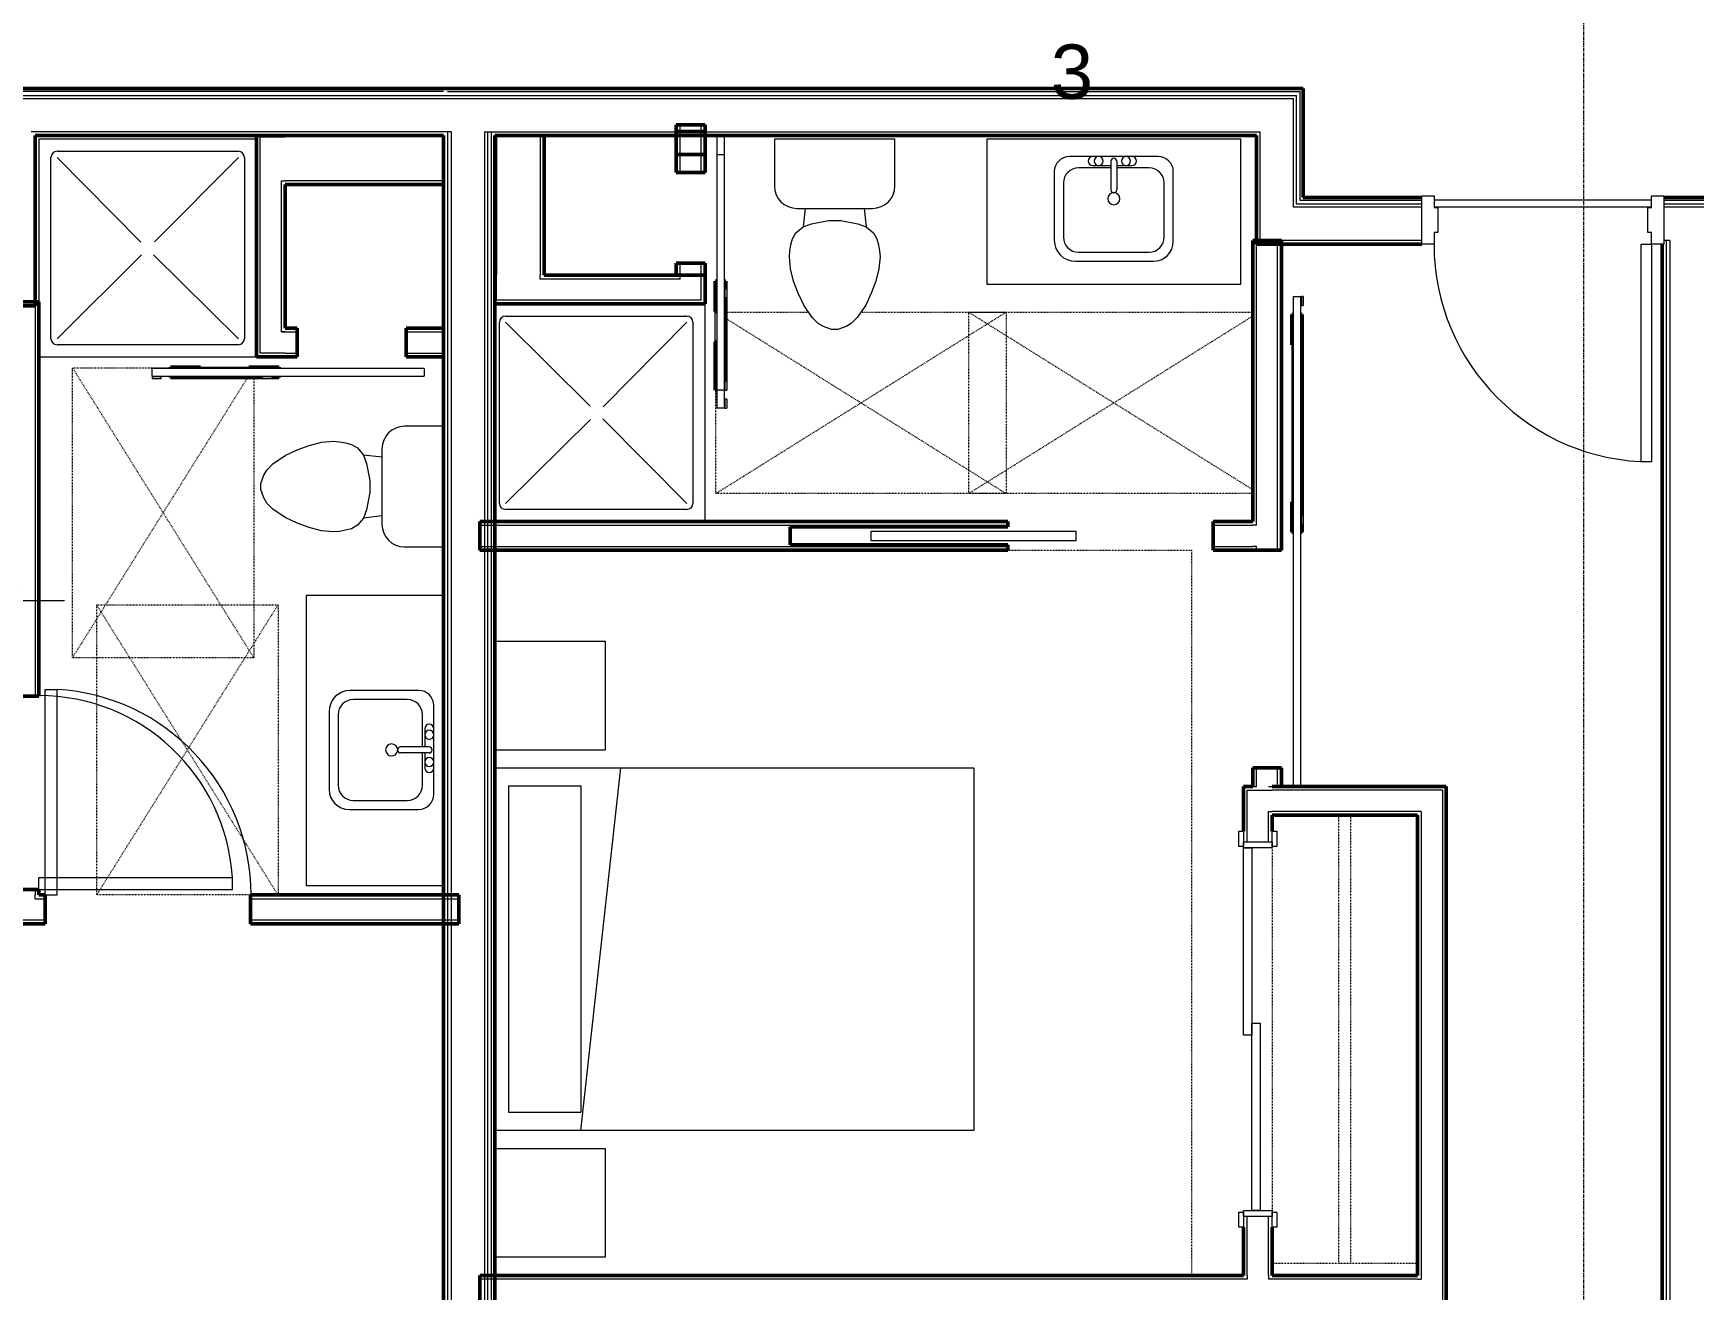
# Model space of a CAD drawing. Header units: inches. Extents: x -4217 to -1814, y 9706 to 12425.
# Drawn here: x -3410.9 to -3136.2, y 10182.4 to 10390.3 of the extents above; entities that cross this region are included whole.
import ezdxf

# ---------------------------------------------------------------- set-up
doc = ezdxf.new("R2010")
doc.units = ezdxf.units.IN
doc.header["$MEASUREMENT"] = 0
doc.linetypes.add('Dash', pattern=[0.25, 0.125, -0.125])
doc.linetypes.add('Grid Line 1_2_', pattern=[0.875, 0.5, -0.125, 0.125, -0.125])
for name, color, linetype, lineweight in [('A-ANNO-DIMS', 211, 'Continuous', 9), ('A-ANNO-DIMS-96', 211, 'Continuous', 9), ('A-DOOR-1', 250, 'Continuous', 9), ('A-DOOR-2', 90, 'Continuous', 20), ('A-DOOR-4', 50, 'Continuous', 13), ('A-DOOR-5', 10, 'Continuous', 50), ('A-DOOR-6', 31, 'Continuous', 20), ('A-DOOR-7', 31, 'Continuous', 9), ('A-DOOR-FRAM', 31, 'Continuous', 20), ('A-DOOR-FRAM-1', 90, 'Continuous', 20), ('A-FLOR-1', 50, 'Continuous', 13), ('A-GENM-HDLN-1', 250, 'Dash', 9), ('A-WALL', 113, 'Continuous', 13), ('A-WALL-3', 10, 'Continuous', 50), ('A-WALL-4', 50, 'Continuous', 13), ('G-ANNO-SYMB-2', 111, 'Continuous', 9), ('I-FURN-1', 250, 'Continuous', 9), ('I-FURN-HDLN-1', 250, 'Dash', 9), ('I-WALL-3', 2, 'Continuous', 50), ('P-SANR-FIXT-2', 250, 'Continuous', 9), ('Q-CASE-3', 250, 'Continuous', 9), ('Q-CASE-HDLN-1', 250, 'Dash', 9), ('S-GRID-1', 1, 'Grid Line 1_2_', 9)]:
    doc.layers.add(name, color=color, linetype=linetype, lineweight=lineweight)
doc.styles.add('Arial_1', font='arial.ttf', dxfattribs={"height": 9})
doc.styles.add('Century Gothic', font='ufonts.com_century-gothic.ttf', dxfattribs={"height": 9})
doc.dimstyles.new('OD__1_16__Tol__', dxfattribs={"dimscale": 12, "dimtxt": 9.397514, "dimasz": 1, "dimexe": 0.75, "dimexo": 0.5, "dimgap": 0.125, "dimtad": 1, "dimdec": 4, "dimrnd": 0.0625, "dimzin": 3, "dimdsep": 46, "dimlunit": 4, "dimtxsty": 'Century Gothic', "dimblk1": 'OBLIQUE', "dimblk2": 'OBLIQUE', "dimsah": 1, "dimcen": 0.09, "dimdle": 0.75, "dimazin": 0, "dimtfac": 1, "dimtdec": 4, "dimtix": 1, "dimtmove": 0, "dimatfit": 3, "dimfxl": 1, "dimtvp": 1, "dimtfill": 1, "dimfrac": 2, "dimtolj": 1, "dimtzin": 0, "dimarcsym": 2})

# ---------------------------------------------------------------- blocks, each defined once
blk = doc.blocks.new('DIMBLOCK37-FLOOR PLAN - 3RD FLOOR')
at = {"layer": 'A-ANNO-DIMS-96'}
for p, q in [((-3414.42, 10383.29), (-3414.42, 10453.49)), ((-3483.42, 10446.97), (-3483.42, 10435.49)), ((-3483.42, 10444.49), (-3483.42, 10446.97)), ((-3483.42, 10444.49), (-3405.42, 10444.49)), ((-3414.42, 10444.49), (-3414.42, 10383.29))]:
    blk.add_line(p, q, dxfattribs=at)
at = {"layer": 'A-ANNO-DIMS-96', "lineweight": 50}
for p, q in [((-3483.42, 10444.49), (-3477.42, 10450.49)), ((-3414.42, 10444.49), (-3408.42, 10450.49)), ((-3483.42, 10444.49), (-3489.42, 10438.49)), ((-3414.42, 10444.49), (-3420.42, 10438.49))]:
    blk.add_line(p, q, dxfattribs=at)
at = {"layer": 'A-ANNO-DIMS-96', "color": 0, "char_height": 9, "attachment_point": 1, "line_spacing_factor": 0.984502, "style": 'Century Gothic', "bg_fill": 3, "box_fill_scale": 1.25, "bg_fill_color": 256, "bg_fill_true_color": 13158600, "bg_fill_transparency": 0}
for s, insert, width in [('5\' - 9"', (-3464.66, 10457.52), 37.7691), ('69.0', (-3461.16, 10439.76), 29.356)]:
    blk.add_mtext(s, dxfattribs=dict(at, insert=insert, width=width))
blk = doc.blocks.new('_Oblique')
at = {"color": 0, "linetype": 'ByBlock', "lineweight": -2}
blk.add_line((-0.5, -0.5), (0.5, 0.5), dxfattribs=at)
blk = doc.blocks.new('DIMBLOCK38-FLOOR PLAN - 3RD FLOOR')
at = {"layer": 'A-ANNO-DIMS-96'}
for p, q in [((-3440.67, 10292.32), (-3440.67, 10305.45)), ((-3414.67, 10298.93), (-3414.67, 10287.45)), ((-3414.67, 10296.45), (-3414.67, 10298.93)), ((-3449.67, 10296.45), (-3405.67, 10296.45)), ((-3440.67, 10296.45), (-3440.67, 10292.32))]:
    blk.add_line(p, q, dxfattribs=at)
at = {"layer": 'A-ANNO-DIMS-96', "lineweight": 50}
for p, q in [((-3440.67, 10296.45), (-3434.67, 10302.45)), ((-3414.67, 10296.45), (-3408.67, 10302.45)), ((-3440.67, 10296.45), (-3446.67, 10290.45)), ((-3414.67, 10296.45), (-3420.67, 10290.45))]:
    blk.add_line(p, q, dxfattribs=at)
at = {"layer": 'A-ANNO-DIMS-96', "color": 0, "char_height": 9, "attachment_point": 1, "line_spacing_factor": 0.984502, "style": 'Century Gothic', "bg_fill": 3, "box_fill_scale": 1.25, "bg_fill_color": 256, "bg_fill_true_color": 13158600, "bg_fill_transparency": 0}
for s, insert, width in [('2\' - 2"', (-3443.41, 10309.48), 37.7691), ('26.0', (-3439.91, 10291.71), 29.356)]:
    blk.add_mtext(s, dxfattribs=dict(at, insert=insert, width=width))

msp = doc.modelspace()

# ---------------------------------------------------------------- linework, layer by layer
at = {"layer": 'A-DOOR-1'}
for p, q in [((-3211.39687, 10258.27206), (-3210.64687, 10258.27206)), ((-3211.39687, 10255.77206), (-3211.39687, 10258.27206)), ((-3210.64687, 10258.27206), (-3210.64687, 10255.77206)), ((-3205.89687, 10258.27206), (-3205.14687, 10258.27206)), ((-3205.89687, 10255.77206), (-3205.89687, 10258.27206)), ((-3205.14687, 10258.27206), (-3205.14687, 10255.77206)), ((-3210.64687, 10255.77206), (-3211.39687, 10255.77206)), ((-3205.14687, 10255.77206), (-3205.89687, 10255.77206)), ((-3211.39687, 10195.27206), (-3210.64687, 10195.27206)), ((-3211.39687, 10192.77206), (-3211.39687, 10195.27206)), ((-3210.64687, 10195.27206), (-3210.64687, 10192.77206)), ((-3205.89687, 10195.27206), (-3205.14687, 10195.27206)), ((-3205.89687, 10192.77206), (-3205.89687, 10195.27206)), ((-3205.14687, 10195.27206), (-3205.14687, 10192.77206)), ((-3210.64687, 10192.77206), (-3211.39687, 10192.77206)), ((-3205.14687, 10192.77206), (-3205.89687, 10192.77206))]:
    msp.add_line(p, q, dxfattribs=at)
at = {"layer": 'A-DOOR-2'}
for p, q in [((-3272.31354, 10307.9081), (-3272.31354, 10306.4081)), ((-3238.31354, 10307.9081), (-3272.31354, 10307.9081)), ((-3238.31354, 10306.4081), (-3238.31354, 10307.9081)), ((-3272.31354, 10306.4081), (-3238.31354, 10306.4081)), ((-3210.64687, 10255.52206), (-3209.27187, 10255.52206)), ((-3210.64687, 10224.52206), (-3210.64687, 10255.52206)), ((-3209.27187, 10255.52206), (-3209.27187, 10224.52206)), ((-3409.92374, 10250.65685), (-3377.91957, 10250.65685)), ((-3409.92374, 10248.65685), (-3409.92374, 10250.65685)), ((-3377.91957, 10248.65685), (-3377.91957, 10250.65685)), ((-3409.92374, 10248.65685), (-3377.91957, 10248.65685)), ((-3408.89874, 10247.7394), (-3406.89874, 10247.7394)), ((-3209.27187, 10226.52206), (-3207.89687, 10226.52206)), ((-3209.27187, 10195.52206), (-3209.27187, 10226.52206)), ((-3207.89687, 10226.52206), (-3207.89687, 10195.52206)), ((-3209.27187, 10224.52206), (-3210.64687, 10224.52206)), ((-3207.89687, 10195.52206), (-3209.27187, 10195.52206))]:
    msp.add_line(p, q, dxfattribs=at)
at = {"layer": 'A-DOOR-4'}
for p, q in [((-3297.77581, 10373.2831), (-3297.77581, 10328.2831)), ((-3297.77581, 10373.2831), (-3297.15081, 10373.2831)), ((-3297.15081, 10373.2831), (-3296.52581, 10373.2831)), ((-3296.52581, 10328.2831), (-3296.52581, 10373.2831)), ((-3297.77581, 10370.2831), (-3297.77581, 10331.2831)), ((-3297.77581, 10370.2831), (-3297.15081, 10370.2831)), ((-3297.15081, 10370.2831), (-3296.52581, 10370.2831)), ((-3296.52581, 10331.2831), (-3296.52581, 10370.2831)), ((-3296.42433, 10348.04912), (-3296.09874, 10348.04912)), ((-3296.42433, 10348.04912), (-3296.42433, 10346.54912)), ((-3296.42433, 10348.04912), (-3296.09874, 10348.04912)), ((-3296.42433, 10348.04912), (-3296.42433, 10346.54912)), ((-3296.09874, 10346.54912), (-3296.42433, 10346.54912)), ((-3296.09874, 10346.54912), (-3296.42433, 10346.54912)), ((-3296.09874, 10348.04912), (-3296.09874, 10346.54912)), ((-3296.09874, 10348.04912), (-3296.09874, 10346.54912)), ((-3202.42581, 10346.7831), (-3202.42581, 10265.7831)), ((-3202.42581, 10346.7831), (-3201.80081, 10346.7831)), ((-3201.80081, 10346.7831), (-3201.17581, 10346.7831)), ((-3201.17581, 10265.7831), (-3201.17581, 10346.7831)), ((-3200.74874, 10346.7831), (-3201.07433, 10346.7831)), ((-3201.07433, 10346.7831), (-3201.07433, 10345.2831)), ((-3200.74874, 10346.7831), (-3200.74874, 10345.2831)), ((-3298.02581, 10339.2831), (-3298.02581, 10344.2831)), ((-3298.02581, 10339.2831), (-3298.02581, 10344.2831)), ((-3201.07433, 10345.2831), (-3200.74874, 10345.2831)), ((-3202.67581, 10338.7831), (-3202.67581, 10312.7831)), ((-3346.17374, 10334.84147), (-3391.17374, 10334.84147)), ((-3391.17374, 10334.21647), (-3391.17374, 10334.84147)), ((-3383.17374, 10335.09147), (-3375.17374, 10335.09147)), ((-3346.17374, 10334.84147), (-3346.17374, 10334.21647)), ((-3391.17374, 10333.59147), (-3391.17374, 10334.21647)), ((-3391.17374, 10333.59147), (-3346.17374, 10333.59147)), ((-3391.17374, 10333.48999), (-3391.17374, 10333.1644)), ((-3389.67374, 10333.48999), (-3391.17374, 10333.48999)), ((-3389.67374, 10333.1644), (-3391.17374, 10333.1644)), ((-3389.67374, 10333.1644), (-3389.67374, 10333.48999)), ((-3372.90771, 10333.1644), (-3372.90771, 10333.48999)), ((-3371.40771, 10333.48999), (-3372.90771, 10333.48999)), ((-3371.40771, 10333.1644), (-3372.90771, 10333.1644)), ((-3371.40771, 10333.48999), (-3371.40771, 10333.1644)), ((-3346.17374, 10334.21647), (-3346.17374, 10333.59147)), ((-3296.09874, 10332.7831), (-3296.42433, 10332.7831)), ((-3296.42433, 10332.7831), (-3296.42433, 10331.2831)), ((-3296.09874, 10332.7831), (-3296.09874, 10331.2831)), ((-3297.15081, 10331.2831), (-3297.77581, 10331.2831)), ((-3296.52581, 10331.2831), (-3297.15081, 10331.2831)), ((-3296.42433, 10331.2831), (-3296.09874, 10331.2831)), ((-3296.09874, 10329.7831), (-3296.42433, 10329.7831)), ((-3296.42433, 10329.7831), (-3296.42433, 10328.2831)), ((-3296.09874, 10329.7831), (-3296.09874, 10328.2831)), ((-3297.15081, 10328.2831), (-3297.77581, 10328.2831)), ((-3296.52581, 10328.2831), (-3297.15081, 10328.2831)), ((-3296.42433, 10328.2831), (-3296.09874, 10328.2831)), ((-3201.07433, 10310.51707), (-3200.74874, 10310.51707)), ((-3201.07433, 10310.51707), (-3201.07433, 10309.01707)), ((-3200.74874, 10310.51707), (-3200.74874, 10309.01707)), ((-3200.74874, 10309.01707), (-3201.07433, 10309.01707)), ((-3201.80081, 10265.7831), (-3202.42581, 10265.7831)), ((-3201.17581, 10265.7831), (-3201.80081, 10265.7831))]:
    msp.add_line(p, q, dxfattribs=at)
at = {"layer": 'A-DOOR-5'}
for p, q in [((-3297.77581, 10349.2831), (-3298.02581, 10349.2831)), ((-3298.02581, 10349.2831), (-3298.02581, 10344.2831)), ((-3297.77581, 10349.2831), (-3298.02581, 10349.2831)), ((-3298.02581, 10349.2831), (-3298.02581, 10344.2831)), ((-3296.27581, 10349.2831), (-3296.52581, 10349.2831)), ((-3296.27581, 10349.2831), (-3296.52581, 10349.2831)), ((-3296.27581, 10348.04912), (-3296.27581, 10349.2831)), ((-3296.27581, 10348.04912), (-3296.27581, 10349.2831)), ((-3296.27581, 10334.2831), (-3296.27581, 10346.54912)), ((-3296.27581, 10332.7831), (-3296.27581, 10346.54912)), ((-3298.02581, 10344.2831), (-3297.76871, 10344.2831)), ((-3298.02581, 10344.2831), (-3297.76871, 10344.2831)), ((-3202.67581, 10343.7831), (-3202.42502, 10343.7831)), ((-3202.67581, 10338.7831), (-3202.67581, 10343.7831)), ((-3201.17581, 10343.7831), (-3200.92581, 10343.7831)), ((-3200.92581, 10343.7831), (-3200.92581, 10310.51707)), ((-3297.77144, 10339.2831), (-3298.02581, 10339.2831)), ((-3298.02581, 10339.2831), (-3298.02581, 10334.2831)), ((-3202.42371, 10338.7831), (-3202.67581, 10338.7831)), ((-3383.17374, 10335.09147), (-3388.17374, 10335.09147)), ((-3388.17374, 10335.09147), (-3388.17374, 10334.84005)), ((-3383.17374, 10334.83768), (-3383.17374, 10335.09147)), ((-3370.17374, 10335.09147), (-3375.17374, 10335.09147)), ((-3375.17374, 10335.09147), (-3375.17374, 10334.8339)), ((-3370.17374, 10334.84147), (-3370.17374, 10335.09147)), ((-3297.77308, 10336.2831), (-3298.02581, 10336.2831)), ((-3298.02581, 10336.2831), (-3298.02581, 10331.2831)), ((-3388.17374, 10333.59147), (-3388.17374, 10333.34147)), ((-3388.17374, 10333.34147), (-3372.90771, 10333.34147)), ((-3371.40771, 10333.34147), (-3370.17374, 10333.34147)), ((-3370.17374, 10333.34147), (-3370.17374, 10333.59147)), ((-3298.02581, 10334.2831), (-3297.77417, 10334.2831)), ((-3296.52581, 10334.2831), (-3296.27581, 10334.2831)), ((-3298.02581, 10331.2831), (-3297.77581, 10331.2831)), ((-3296.52581, 10331.2831), (-3296.42433, 10331.2831)), ((-3202.67581, 10312.7831), (-3202.42581, 10312.7831)), ((-3202.67581, 10307.7831), (-3202.67581, 10312.7831)), ((-3202.42581, 10307.7831), (-3202.67581, 10307.7831)), ((-3200.92581, 10307.7831), (-3201.17581, 10307.7831)), ((-3200.92581, 10309.01707), (-3200.92581, 10307.7831))]:
    msp.add_line(p, q, dxfattribs=at)
at = {"layer": 'A-DOOR-6'}
for p, q in [((-3144.87374, 10355.4144), (-3143.12374, 10355.4144)), ((-3144.87374, 10319.4144), (-3144.87374, 10355.4144)), ((-3143.12374, 10355.4144), (-3143.12374, 10319.4144)), ((-3143.12374, 10319.4144), (-3144.87374, 10319.4144))]:
    msp.add_line(p, q, dxfattribs=at)
at = {"layer": 'A-DOOR-7'}
msp.add_arc((-3143.12374, 10355.4144), 36, 180, 270, dxfattribs=at)
at = {"layer": 'A-DOOR-FRAM'}
for p, q in [((-3181.12374, 10363.4144), (-3179.12374, 10363.4144)), ((-3181.12374, 10355.4144), (-3181.12374, 10363.4144)), ((-3179.12374, 10363.4144), (-3179.12374, 10361.4769)), ((-3143.12374, 10363.4144), (-3141.12374, 10363.4144)), ((-3143.12374, 10361.4769), (-3143.12374, 10363.4144)), ((-3141.12374, 10363.4144), (-3141.12374, 10355.4144)), ((-3179.12374, 10361.4769), (-3178.49874, 10361.4769)), ((-3178.49874, 10361.4769), (-3178.49874, 10357.3519)), ((-3143.74874, 10361.4769), (-3143.12374, 10361.4769)), ((-3143.74874, 10357.3519), (-3143.74874, 10361.4769)), ((-3179.12374, 10357.3519), (-3179.12374, 10355.4144)), ((-3178.49874, 10357.3519), (-3179.12374, 10357.3519)), ((-3143.12374, 10357.3519), (-3143.74874, 10357.3519)), ((-3143.12374, 10355.4144), (-3143.12374, 10357.3519)), ((-3179.12374, 10355.4144), (-3181.12374, 10355.4144)), ((-3141.12374, 10355.4144), (-3143.12374, 10355.4144))]:
    msp.add_line(p, q, dxfattribs=at)
at = {"layer": 'A-DOOR-FRAM-1'}
for p, q in [((-3210.64687, 10256.52206), (-3205.89687, 10256.52206)), ((-3210.64687, 10255.52206), (-3210.64687, 10256.52206)), ((-3205.89687, 10255.52206), (-3210.64687, 10255.52206)), ((-3205.89687, 10256.52206), (-3205.89687, 10255.52206)), ((-3210.64687, 10194.52206), (-3210.64687, 10195.52206)), ((-3210.64687, 10195.52206), (-3205.89687, 10195.52206)), ((-3205.89687, 10194.52206), (-3210.64687, 10194.52206)), ((-3205.89687, 10195.52206), (-3205.89687, 10194.52206))]:
    msp.add_line(p, q, dxfattribs=at)
at = {"layer": 'A-FLOR-1'}
for p, q in [((-3179.12374, 10362.7894), (-3143.12374, 10362.7894)), ((-3143.12374, 10361.5394), (-3179.12374, 10361.5394))]:
    msp.add_line(p, q, dxfattribs=at)
at = {"layer": 'A-GENM-HDLN-1'}
for p, q in [((-3249.92374, 10344.1581), (-3297.92374, 10314.1581)), ((-3296.27581, 10344.1581), (-3282.59853, 10344.1581)), ((-3249.92374, 10314.1581), (-3296.27581, 10343.12814)), ((-3273.9531, 10344.1581), (-3249.92374, 10344.1581)), ((-3209.12374, 10314.79872), (-3256.09874, 10344.1581)), ((-3256.09874, 10314.1581), (-3256.09874, 10344.1581)), ((-3256.09874, 10344.1581), (-3209.12374, 10344.1581)), ((-3209.12374, 10343.51747), (-3256.09874, 10314.1581)), ((-3249.92374, 10344.1581), (-3249.92374, 10314.1581)), ((-3404.35963, 10334.9894), (-3388.17374, 10334.9894)), ((-3374.35963, 10333.34147), (-3374.35963, 10286.9894)), ((-3297.92374, 10314.1581), (-3297.92374, 10331.2831)), ((-3249.92374, 10314.1581), (-3297.92374, 10314.1581)), ((-3209.12374, 10314.1581), (-3256.09874, 10314.1581)), ((-3400.35963, 10247.7394), (-3370.35963, 10295.7394)), ((-3370.35963, 10247.7394), (-3400.35963, 10295.7394)), ((-3400.35963, 10247.7394), (-3400.35963, 10295.7394)), ((-3400.35963, 10295.7394), (-3370.35963, 10295.7394)), ((-3370.35963, 10295.7394), (-3370.35963, 10247.7394)), ((-3374.89874, 10247.7394), (-3400.35963, 10247.7394))]:
    msp.add_line(p, q, dxfattribs=at)
at = {"layer": 'A-WALL'}
for p, q in [((-3342.97374, 10380.6644), (-3417.79874, 10380.6644)), ((-3417.17374, 10380.0394), (-3201.87374, 10380.0394)), ((-3416.67374, 10379.5394), (-3202.37374, 10379.5394)), ((-3342.34874, 10380.6644), (-3201.24874, 10380.6644)), ((-3202.37374, 10361.5394), (-3202.37374, 10379.5394)), ((-3201.87374, 10362.0394), (-3201.87374, 10380.0394)), ((-3201.24874, 10362.6644), (-3201.24874, 10380.6644)), ((-3341.72374, 10374.0394), (-3411.17374, 10374.0394)), ((-3342.34874, 10374.0394), (-3342.34874, 9988.4394)), ((-3341.72374, 10374.0394), (-3341.72374, 9988.4394)), ((-3336.22374, 10374.0394), (-3336.22374, 9988.4394)), ((-3336.22374, 10374.0394), (-3207.87374, 10374.0394)), ((-3335.72374, 10374.0394), (-3335.72374, 10179.3456)), ((-3335.09874, 10374.0394), (-3335.09874, 10179.3456)), ((-3207.87374, 10356.0394), (-3207.87374, 10374.0394)), ((-3181.12374, 10362.0394), (-3201.87374, 10362.0394)), ((-3181.12374, 10362.6644), (-3201.24874, 10362.6644)), ((-3133.12374, 10362.6644), (-3141.12374, 10362.6644)), ((-3133.12374, 10362.0394), (-3141.12374, 10362.0394)), ((-3181.12374, 10361.5394), (-3202.37374, 10361.5394)), ((-3133.12374, 10361.5394), (-3141.12374, 10361.5394)), ((-3181.12374, 10356.0394), (-3207.87374, 10356.0394)), ((-3140.12374, 10356.0394), (-3141.12374, 10356.0394)), ((-3140.74874, 10356.0394), (-3140.74874, 9988.4394)), ((-3140.12374, 10356.0394), (-3140.12374, 9988.4394))]:
    msp.add_line(p, q, dxfattribs=at)
at = {"layer": 'A-WALL-3'}
for p, q in [((-3373.92374, 10373.4144), (-3373.92374, 10336.7894)), ((-3373.29874, 10373.4144), (-3373.92374, 10373.4144)), ((-3369.17374, 10373.4144), (-3373.29874, 10373.4144)), ((-3342.97374, 10373.4144), (-3369.17374, 10373.4144)), ((-3342.97374, 10365.2894), (-3342.97374, 10373.4144)), ((-3326.34874, 10373.41899), (-3334.47374, 10373.41899)), ((-3334.47374, 10373.41899), (-3334.47374, 10350.2831)), ((-3326.34874, 10350.2831), (-3326.34874, 10373.41899)), ((-3304.47374, 10375.16899), (-3304.47374, 10367.2831)), ((-3299.72374, 10375.16899), (-3304.47374, 10375.16899)), ((-3304.47374, 10374.04399), (-3304.47374, 10370.2831)), ((-3299.72374, 10374.04399), (-3304.47374, 10374.04399)), ((-3299.72374, 10367.2831), (-3299.72374, 10375.16899)), ((-3299.72374, 10370.2831), (-3299.72374, 10374.04399)), ((-3304.47374, 10370.2831), (-3299.72374, 10370.2831)), ((-3369.17374, 10341.5394), (-3369.17374, 10365.2894)), ((-3369.17374, 10365.2894), (-3342.97374, 10365.2894)), ((-3304.47374, 10367.2831), (-3299.72374, 10367.2831)), ((-3209.12374, 10356.05624), (-3209.12374, 10309.5331)), ((-3204.37374, 10356.05624), (-3209.12374, 10356.05624)), ((-3204.37374, 10304.7831), (-3204.37374, 10356.05624)), ((-3304.47374, 10352.2831), (-3304.47374, 10350.2831)), ((-3299.72374, 10352.2831), (-3304.47374, 10352.2831)), ((-3304.47374, 10352.2831), (-3304.47374, 10350.2831)), ((-3299.72374, 10352.2831), (-3304.47374, 10352.2831)), ((-3299.72374, 10350.2831), (-3299.72374, 10352.2831)), ((-3299.72374, 10345.5331), (-3299.72374, 10352.2831)), ((-3334.47374, 10350.2831), (-3334.47374, 10346.1581)), ((-3304.47374, 10350.2831), (-3326.34874, 10350.2831)), ((-3304.47374, 10350.2831), (-3299.72374, 10350.2831)), ((-3409.92374, 10345.8644), (-3414.67374, 10345.8644)), ((-3334.47374, 10346.1581), (-3334.47374, 10345.5331)), ((-3334.47374, 10345.5331), (-3304.47374, 10345.5331)), ((-3304.47374, 10345.5331), (-3300.34874, 10345.5331)), ((-3300.34874, 10345.5331), (-3299.72374, 10345.5331)), ((-3367.17374, 10341.5394), (-3369.17374, 10341.5394)), ((-3367.17374, 10336.7894), (-3367.17374, 10341.5394)), ((-3342.97374, 10341.5394), (-3349.17374, 10341.5394)), ((-3349.17374, 10341.5394), (-3349.17374, 10336.7894)), ((-3342.97374, 10336.7894), (-3342.97374, 10341.5394)), ((-3373.92374, 10336.7894), (-3373.29874, 10336.7894)), ((-3373.29874, 10336.7894), (-3369.17374, 10336.7894)), ((-3369.17374, 10336.7894), (-3367.17374, 10336.7894)), ((-3349.17374, 10336.7894), (-3342.97374, 10336.7894)), ((-3249.64687, 10309.5331), (-3336.97374, 10309.5331)), ((-3336.97374, 10309.5331), (-3336.97374, 10304.7831)), ((-3285.64687, 10305.6581), (-3285.64687, 10308.6581)), ((-3285.64687, 10308.6581), (-3249.64687, 10308.6581)), ((-3249.64687, 10308.6581), (-3249.64687, 10309.5331)), ((-3209.12374, 10309.5331), (-3215.64687, 10309.5331)), ((-3215.64687, 10309.5331), (-3215.64687, 10304.7831)), ((-3336.97374, 10304.7831), (-3249.64687, 10304.7831)), ((-3249.64687, 10305.6581), (-3285.64687, 10305.6581)), ((-3249.64687, 10304.7831), (-3249.64687, 10305.6581)), ((-3215.64687, 10304.7831), (-3209.12374, 10304.7831)), ((-3209.12374, 10304.7831), (-3204.37374, 10304.7831)), ((-3209.12374, 10268.7831), (-3209.12374, 10265.68124)), ((-3204.37374, 10268.7831), (-3209.12374, 10268.7831)), ((-3204.37374, 10265.68124), (-3204.37374, 10268.7831)), ((-3210.64687, 10265.68124), (-3210.64687, 10258.27206)), ((-3210.02187, 10265.68124), (-3210.64687, 10265.68124)), ((-3209.12374, 10265.68124), (-3210.02187, 10265.68124)), ((-3205.89687, 10265.68124), (-3204.37374, 10265.68124)), ((-3177.12374, 10265.68124), (-3205.89687, 10265.68124)), ((-3177.12374, 10265.05624), (-3177.12374, 10265.68124)), ((-3177.12374, 10260.93124), (-3177.12374, 10265.05624)), ((-3205.89687, 10258.27206), (-3205.89687, 10260.93124)), ((-3205.89687, 10260.93124), (-3181.87374, 10260.93124)), ((-3181.87374, 10260.93124), (-3181.87374, 10184.7831)), ((-3177.12374, 10158.02206), (-3177.12374, 10260.93124)), ((-3409.92374, 10248.65685), (-3414.67374, 10248.65685)), ((-3409.92374, 10247.7394), (-3409.92374, 10248.65685)), ((-3408.89874, 10247.7394), (-3409.92374, 10247.7394)), ((-3408.89874, 10242.9894), (-3408.89874, 10247.7394)), ((-3340.47374, 10247.7394), (-3374.89874, 10247.7394)), ((-3374.89874, 10247.7394), (-3374.89874, 10242.9894)), ((-3340.47374, 10242.9894), (-3340.47374, 10247.7394)), ((-3468.1884, 10242.9894), (-3408.89874, 10242.9894)), ((-3374.89874, 10242.9894), (-3340.47374, 10242.9894)), ((-3210.64687, 10192.77206), (-3210.64687, 10184.7831)), ((-3205.89687, 10184.7831), (-3205.89687, 10192.77206)), ((-3210.64687, 10184.7831), (-3336.97374, 10184.7831)), ((-3336.97374, 10184.7831), (-3336.97374, 10180.0331)), ((-3181.87374, 10184.7831), (-3205.89687, 10184.7831))]:
    msp.add_line(p, q, dxfattribs=at)
at = {"layer": 'A-WALL-4'}
for p, q in [((-3373.29874, 10373.1644), (-3373.29874, 10373.4144)), ((-3373.29874, 10373.1644), (-3373.29874, 10373.4144)), ((-3373.29874, 10337.4144), (-3373.29874, 10373.1644)), ((-3373.29874, 10373.1644), (-3369.79874, 10373.1644)), ((-3369.79874, 10373.1644), (-3369.17374, 10373.1644)), ((-3342.97374, 10373.1644), (-3369.17374, 10373.1644)), ((-3334.22374, 10373.41899), (-3334.22374, 10350.2831)), ((-3326.97374, 10373.41899), (-3326.97374, 10350.2831)), ((-3303.84874, 10367.2831), (-3303.84874, 10375.16899)), ((-3303.84874, 10370.2831), (-3303.84874, 10374.04399)), ((-3300.34874, 10367.2831), (-3300.34874, 10375.16899)), ((-3300.34874, 10370.2831), (-3300.34874, 10374.04399)), ((-3369.79874, 10340.9144), (-3369.79874, 10365.9144)), ((-3369.79874, 10365.9144), (-3369.17374, 10365.9144)), ((-3342.97374, 10365.9144), (-3369.17374, 10365.9144)), ((-3208.49874, 10308.9081), (-3208.49874, 10356.05624)), ((-3204.99874, 10304.7831), (-3204.99874, 10356.05624)), ((-3303.84874, 10350.2831), (-3303.84874, 10352.2831)), ((-3303.84874, 10349.6581), (-3303.84874, 10352.2831)), ((-3300.34874, 10350.2831), (-3300.34874, 10352.2831)), ((-3300.34874, 10346.1581), (-3300.34874, 10352.2831)), ((-3334.22374, 10349.6581), (-3334.22374, 10350.2831)), ((-3334.22374, 10346.1581), (-3334.22374, 10349.6581)), ((-3326.97374, 10349.6581), (-3326.97374, 10350.2831)), ((-3304.47374, 10349.6581), (-3326.97374, 10349.6581)), ((-3303.84874, 10349.6581), (-3304.47374, 10349.6581)), ((-3334.22374, 10346.1581), (-3334.47374, 10346.1581)), ((-3334.22374, 10346.1581), (-3334.47374, 10346.1581)), ((-3304.47374, 10346.1581), (-3334.22374, 10346.1581)), ((-3303.84874, 10346.1581), (-3304.47374, 10346.1581)), ((-3300.34874, 10346.1581), (-3303.84874, 10346.1581)), ((-3369.79874, 10340.9144), (-3369.17374, 10340.9144)), ((-3369.17374, 10340.9144), (-3369.79874, 10340.9144)), ((-3369.17374, 10340.9144), (-3367.17374, 10340.9144)), ((-3349.17374, 10340.9144), (-3342.97374, 10340.9144)), ((-3369.79874, 10337.4144), (-3373.29874, 10337.4144)), ((-3369.17374, 10337.4144), (-3369.79874, 10337.4144)), ((-3369.17374, 10337.4144), (-3367.17374, 10337.4144)), ((-3349.17374, 10337.4144), (-3342.97374, 10337.4144)), ((-3336.97374, 10308.9081), (-3249.64687, 10308.9081)), ((-3215.64687, 10308.9081), (-3209.12374, 10308.9081)), ((-3208.49874, 10308.9081), (-3209.12374, 10308.9081)), ((-3336.97374, 10305.4081), (-3249.64687, 10305.4081)), ((-3215.64687, 10305.4081), (-3209.12374, 10305.4081)), ((-3208.49874, 10305.4081), (-3209.12374, 10305.4081)), ((-3208.49874, 10304.7831), (-3208.49874, 10305.4081)), ((-3208.49874, 10265.68124), (-3208.49874, 10268.7831)), ((-3204.99874, 10265.68124), (-3204.99874, 10268.7831)), ((-3210.02187, 10256.52206), (-3210.02187, 10265.05624)), ((-3210.02187, 10265.05624), (-3206.52187, 10265.05624)), ((-3209.12374, 10265.68124), (-3208.49874, 10265.68124)), ((-3206.52187, 10265.68124), (-3205.89687, 10265.68124)), ((-3206.52187, 10265.05624), (-3205.89687, 10265.05624)), ((-3177.74874, 10265.05624), (-3205.89687, 10265.05624)), ((-3177.74874, 10265.05624), (-3177.74874, 10261.55624)), ((-3206.52187, 10256.52206), (-3206.52187, 10261.55624)), ((-3206.52187, 10261.55624), (-3205.89687, 10261.55624)), ((-3181.24874, 10261.55624), (-3205.89687, 10261.55624)), ((-3181.24874, 10261.55624), (-3181.24874, 10260.93124)), ((-3181.24874, 10260.93124), (-3181.24874, 10184.1581)), ((-3177.74874, 10261.55624), (-3177.74874, 10260.93124)), ((-3177.74874, 10260.93124), (-3177.74874, 10158.02206)), ((-3410.54874, 10248.65685), (-3410.54874, 10247.7394)), ((-3410.54874, 10247.1144), (-3410.54874, 10247.7394)), ((-3410.54874, 10247.1144), (-3408.89874, 10247.1144)), ((-3374.89874, 10247.1144), (-3340.47374, 10247.1144)), ((-3467.5634, 10243.6144), (-3408.89874, 10243.6144)), ((-3374.89874, 10243.6144), (-3340.47374, 10243.6144)), ((-3210.02187, 10184.7831), (-3210.02187, 10194.52206)), ((-3206.52187, 10184.7831), (-3206.52187, 10194.52206)), ((-3210.02187, 10184.1581), (-3336.97374, 10184.1581)), ((-3210.02187, 10184.7831), (-3210.02187, 10184.1581)), ((-3206.52187, 10184.7831), (-3206.52187, 10184.1581)), ((-3181.87374, 10184.1581), (-3206.52187, 10184.1581)), ((-3181.87374, 10184.1581), (-3181.24874, 10184.1581))]:
    msp.add_line(p, q, dxfattribs=at)
at = {"layer": 'I-FURN-1'}
for p, q in [((-3334.24899, 10289.71493), (-3316.24899, 10289.71493)), ((-3334.24899, 10271.71493), (-3334.24899, 10289.71493)), ((-3316.24899, 10289.71493), (-3316.24899, 10271.71493)), ((-3316.24899, 10271.71493), (-3334.24899, 10271.71493)), ((-3334.24899, 10268.7831), (-3255.24899, 10268.7831)), ((-3334.24899, 10208.7831), (-3334.24899, 10268.7831)), ((-3320.24899, 10208.7831), (-3313.66937, 10268.7831)), ((-3255.24899, 10268.7831), (-3255.24899, 10208.7831)), ((-3332.24899, 10265.7831), (-3320.24899, 10265.7831)), ((-3332.24899, 10265.7831), (-3332.24899, 10211.7831)), ((-3320.24899, 10265.7831), (-3320.24899, 10211.7831)), ((-3332.24899, 10211.7831), (-3320.24899, 10211.7831)), ((-3255.24899, 10208.7831), (-3334.24899, 10208.7831)), ((-3334.24899, 10205.7831), (-3316.24899, 10205.7831)), ((-3334.24899, 10187.7831), (-3334.24899, 10205.7831)), ((-3316.24899, 10205.7831), (-3316.24899, 10187.7831)), ((-3316.24899, 10187.7831), (-3334.24899, 10187.7831))]:
    msp.add_line(p, q, dxfattribs=at)
at = {"layer": 'I-FURN-HDLN-1'}
for p, q in [((-3249.64687, 10304.7831), (-3219.24899, 10304.7831)), ((-3219.24899, 10304.7831), (-3219.24899, 10184.7831))]:
    msp.add_line(p, q, dxfattribs=at)
at = {"layer": 'I-WALL-3'}
for p, q in [((-3200.74874, 10381.1644), (-3418.29874, 10381.1644)), ((-3200.74874, 10363.1644), (-3200.74874, 10381.1644)), ((-3410.54874, 10373.4144), (-3342.97374, 10373.4144)), ((-3410.54874, 10345.2144), (-3410.54874, 10373.4144)), ((-3342.97374, 10373.4144), (-3342.97374, 9988.4394)), ((-3334.47374, 10179.3456), (-3334.47374, 10373.4144)), ((-3334.47374, 10373.4144), (-3208.49874, 10373.4144)), ((-3208.49874, 10373.4144), (-3208.49874, 10355.4144)), ((-3181.12374, 10363.1644), (-3200.74874, 10363.1644)), ((-3133.12374, 10363.1644), (-3141.12374, 10363.1644)), ((-3208.49874, 10355.4144), (-3181.12374, 10355.4144)), ((-3141.37374, 10355.4144), (-3141.37374, 10086.80432)), ((-3455.52374, 10345.2144), (-3410.54874, 10345.2144))]:
    msp.add_line(p, q, dxfattribs=at)
at = {"layer": 'P-SANR-FIXT-2'}
for p, q in [((-3373.92374, 10372.7894), (-3409.92374, 10372.7894)), ((-3409.92374, 10372.7894), (-3409.92374, 10345.8644)), ((-3406.92374, 10370.7894), (-3376.92374, 10370.7894)), ((-3288.25203, 10372.79399), (-3288.25203, 10365.06776)), ((-3268.29959, 10372.79399), (-3288.25203, 10372.79399)), ((-3268.29959, 10365.06776), (-3268.29959, 10372.79399)), ((-3407.92374, 10339.7894), (-3407.92374, 10369.7894)), ((-3393.06635, 10355.76121), (-3406.92374, 10369.7894)), ((-3390.8152, 10355.79991), (-3376.92374, 10369.7894)), ((-3375.92374, 10369.7894), (-3375.92374, 10339.7894)), ((-3224.75622, 10369.91899), (-3239.44126, 10369.91899)), ((-3224.75622, 10369.91899), (-3239.44126, 10369.91899)), ((-3232.59874, 10368.04399), (-3237.94126, 10368.04399)), ((-3229.09874, 10369.91899), (-3235.59874, 10369.91899)), ((-3235.59874, 10368.41899), (-3232.59874, 10368.41899)), ((-3232.59874, 10369.15518), (-3232.59874, 10364.41683)), ((-3231.59874, 10369.15518), (-3231.59874, 10364.41683)), ((-3231.59874, 10368.41899), (-3229.09874, 10368.41899)), ((-3226.25622, 10368.04399), (-3231.59874, 10368.04399)), ((-3241.94126, 10367.41899), (-3241.94126, 10356.09615)), ((-3241.94126, 10367.41899), (-3241.94126, 10356.09615)), ((-3240.44126, 10365.54399), (-3240.44126, 10356.59615)), ((-3223.75622, 10356.59615), (-3223.75622, 10365.54399)), ((-3222.25622, 10355.91702), (-3222.25622, 10367.41899)), ((-3222.25622, 10355.91702), (-3222.25622, 10367.41899)), ((-3284.52581, 10361.34154), (-3272.02581, 10361.34154)), ((-3283.13747, 10361.34154), (-3283.48519, 10358.31776)), ((-3282.11145, 10358.81776), (-3279.27581, 10359.31776)), ((-3279.27581, 10359.31776), (-3277.27581, 10359.31776)), ((-3277.27581, 10359.31776), (-3274.44017, 10358.81776)), ((-3273.41415, 10361.34154), (-3273.06643, 10358.31776)), ((-3285.24371, 10356.31776), (-3284.67694, 10357.31776)), ((-3284.67694, 10357.31776), (-3283.48519, 10358.31776)), ((-3283.48519, 10358.31776), (-3282.11145, 10358.81776)), ((-3274.44017, 10358.81776), (-3273.06643, 10358.31776)), ((-3273.06643, 10358.31776), (-3271.87468, 10357.31776)), ((-3271.87468, 10357.31776), (-3271.30791, 10356.31776)), ((-3285.77581, 10353.31776), (-3285.68866, 10354.31396)), ((-3285.68866, 10354.31396), (-3285.51166, 10355.31776)), ((-3285.51166, 10355.31776), (-3285.24371, 10356.31776)), ((-3271.30791, 10356.31776), (-3271.03997, 10355.31776)), ((-3271.03997, 10355.31776), (-3270.86297, 10354.31396)), ((-3270.86297, 10354.31396), (-3270.77581, 10353.31776)), ((-3237.94126, 10354.09615), (-3226.25622, 10354.09615)), ((-3392.92644, 10353.67378), (-3406.92374, 10339.7894)), ((-3390.93982, 10353.65718), (-3376.92374, 10339.7894)), ((-3285.6015, 10351.32537), (-3285.77581, 10353.31776)), ((-3285.06356, 10349.31776), (-3285.6015, 10351.32537)), ((-3270.95012, 10351.32537), (-3271.48806, 10349.31776)), ((-3270.77581, 10353.31776), (-3270.95012, 10351.32537)), ((-3238.44126, 10352.59615), (-3225.57709, 10352.59615)), ((-3238.44126, 10352.59615), (-3225.57709, 10352.59615)), ((-3284.33562, 10347.31776), (-3285.06356, 10349.31776)), ((-3271.48806, 10349.31776), (-3272.216, 10347.31776)), ((-3299.72374, 10309.5331), (-3299.72374, 10345.5331)), ((-3283.40301, 10345.31776), (-3284.33562, 10347.31776)), ((-3272.216, 10347.31776), (-3273.14862, 10345.31776)), ((-3332.72374, 10343.5331), (-3302.72374, 10343.5331)), ((-3282.01558, 10343.31776), (-3283.40301, 10345.31776)), ((-3281.01558, 10342.31776), (-3282.01558, 10343.31776)), ((-3274.53605, 10343.31776), (-3275.53605, 10342.31776)), ((-3273.14862, 10345.31776), (-3274.53605, 10343.31776)), ((-3333.72374, 10312.5331), (-3333.72374, 10342.5331)), ((-3318.73425, 10328.64163), (-3332.72374, 10342.5331)), ((-3316.59152, 10328.51701), (-3302.72374, 10342.5331)), ((-3301.72374, 10342.5331), (-3301.72374, 10312.5331)), ((-3280.14955, 10341.81776), (-3281.01558, 10342.31776)), ((-3278.77581, 10341.31776), (-3280.14955, 10341.81776)), ((-3277.77581, 10341.31776), (-3278.77581, 10341.31776)), ((-3276.40207, 10341.81776), (-3277.77581, 10341.31776)), ((-3275.53605, 10342.31776), (-3276.40207, 10341.81776)), ((-3376.92374, 10338.7894), (-3406.92374, 10338.7894)), ((-3409.92374, 10336.7894), (-3373.92374, 10336.7894)), ((-3318.69555, 10326.39048), (-3332.72374, 10312.5331)), ((-3316.60812, 10326.5304), (-3302.72374, 10312.5331)), ((-3342.97374, 10325.29453), (-3349.44996, 10325.29453)), ((-3369.19996, 10320.4455), (-3367.19996, 10321.37811)), ((-3367.19996, 10321.37811), (-3365.19996, 10322.10606)), ((-3365.19996, 10322.10606), (-3363.19235, 10322.64399)), ((-3363.19235, 10322.64399), (-3361.19996, 10322.8183)), ((-3361.19996, 10322.8183), (-3360.20376, 10322.73115)), ((-3360.20376, 10322.73115), (-3359.19996, 10322.55415)), ((-3359.19996, 10322.55415), (-3358.19996, 10322.2862)), ((-3358.19996, 10322.2862), (-3357.19996, 10321.71944)), ((-3357.19996, 10321.71944), (-3356.19996, 10320.52768)), ((-3353.17618, 10321.5683), (-3353.17618, 10309.0683)), ((-3372.69996, 10317.19204), (-3372.19996, 10318.05807)), ((-3372.19996, 10318.05807), (-3371.19996, 10319.05807)), ((-3371.19996, 10319.05807), (-3369.19996, 10320.4455)), ((-3356.19996, 10320.52768), (-3355.69996, 10319.15395)), ((-3353.17618, 10320.17997), (-3356.19996, 10320.52768)), ((-3355.69996, 10319.15395), (-3355.19996, 10316.3183)), ((-3373.19996, 10315.8183), (-3372.69996, 10317.19204)), ((-3373.19996, 10314.8183), (-3373.19996, 10315.8183)), ((-3355.19996, 10316.3183), (-3355.19996, 10314.3183)), ((-3372.69996, 10313.44457), (-3373.19996, 10314.8183)), ((-3372.19996, 10312.57854), (-3372.69996, 10313.44457)), ((-3371.19996, 10311.57854), (-3372.19996, 10312.57854)), ((-3355.19996, 10314.3183), (-3355.69996, 10311.48266)), ((-3369.19996, 10310.19111), (-3371.19996, 10311.57854)), ((-3367.19996, 10309.25849), (-3369.19996, 10310.19111)), ((-3356.19996, 10310.10892), (-3357.19996, 10308.91717)), ((-3355.69996, 10311.48266), (-3356.19996, 10310.10892)), ((-3353.17618, 10310.45664), (-3356.19996, 10310.10892)), ((-3302.72374, 10311.5331), (-3332.72374, 10311.5331)), ((-3365.19996, 10308.53055), (-3367.19996, 10309.25849)), ((-3363.19235, 10307.99262), (-3365.19996, 10308.53055)), ((-3361.19996, 10307.8183), (-3363.19235, 10307.99262)), ((-3360.20376, 10307.90546), (-3361.19996, 10307.8183)), ((-3359.19996, 10308.08246), (-3360.20376, 10307.90546)), ((-3358.19996, 10308.35041), (-3359.19996, 10308.08246)), ((-3357.19996, 10308.91717), (-3358.19996, 10308.35041)), ((-3349.44996, 10305.34208), (-3342.97374, 10305.34208)), ((-3347.09874, 10281.58192), (-3358.42157, 10281.58192)), ((-3347.09874, 10281.58192), (-3358.42157, 10281.58192)), ((-3348.97374, 10280.08192), (-3357.92157, 10280.08192)), ((-3361.92157, 10278.08192), (-3361.92157, 10265.21775)), ((-3361.92157, 10278.08192), (-3361.92157, 10265.21775)), ((-3360.42157, 10277.58192), (-3360.42157, 10265.89688)), ((-3346.47374, 10272.2394), (-3346.47374, 10277.58192)), ((-3344.59874, 10264.39688), (-3344.59874, 10279.08192)), ((-3344.59874, 10264.39688), (-3344.59874, 10279.08192)), ((-3346.09874, 10275.2394), (-3346.09874, 10272.2394)), ((-3344.59874, 10268.7394), (-3344.59874, 10275.2394)), ((-3345.36254, 10272.2394), (-3350.10089, 10272.2394)), ((-3345.36254, 10271.2394), (-3350.10089, 10271.2394)), ((-3346.47374, 10265.89688), (-3346.47374, 10271.2394)), ((-3346.09874, 10271.2394), (-3346.09874, 10268.7394)), ((-3357.92157, 10263.39688), (-3348.97374, 10263.39688)), ((-3358.6007, 10261.89688), (-3347.09874, 10261.89688)), ((-3358.6007, 10261.89688), (-3347.09874, 10261.89688))]:
    msp.add_line(p, q, dxfattribs=at)
for centre, radius, start, end in [((-3406.92374, 10369.7894), 1, 90, 180), ((-3376.92374, 10369.7894), 1, 0, 90), ((-3239.44126, 10367.41899), 2.5, 90, 180), ((-3239.44126, 10367.41899), 2.5, 90, 180), ((-3237.94126, 10365.54399), 2.5, 90, 180), ((-3235.59874, 10369.16899), 0.75, 90, 270), ((-3234.59874, 10369.16899), 0.75, 0, 180), ((-3234.59874, 10369.16899), 0.75, 180, 0), ((-3232.09874, 10369.15518), 0.5, 0, 180), ((-3230.09874, 10369.16899), 0.75, 0, 180), ((-3230.09874, 10369.16899), 0.75, 180, 0), ((-3229.09874, 10369.16899), 0.75, 270, 90), ((-3226.25622, 10365.54399), 2.5, 0, 90), ((-3224.75622, 10367.41899), 2.5, 0, 90), ((-3224.75622, 10367.41899), 2.5, 0, 90), ((-3284.52581, 10365.06776), 3.72622, 180, 270), ((-3272.02581, 10365.06776), 3.72622, 270, 0), ((-3232.09874, 10362.95165), 1, 0, 180), ((-3232.09874, 10362.95165), 1, 180, 0), ((-3232.09874, 10364.41683), 0.5, 180, 0), ((-3237.94126, 10356.59615), 2.5, 180, 270), ((-3226.25622, 10356.59615), 2.5, 270, 0), ((-3238.44126, 10356.09615), 3.5, 180, 270), ((-3238.44126, 10356.09615), 3.5, 180, 270), ((-3225.57709, 10355.91702), 3.32087, 270, 0), ((-3225.57709, 10355.91702), 3.32087, 270, 0), ((-3332.72374, 10342.5331), 1, 90, 180), ((-3302.72374, 10342.5331), 1, 0, 90), ((-3406.92374, 10339.7894), 1, 180, 270), ((-3376.92374, 10339.7894), 1, 270, 0), ((-3349.44996, 10321.5683), 3.72622, 90, 180), ((-3332.72374, 10312.5331), 1, 180, 270), ((-3302.72374, 10312.5331), 1, 270, 0), ((-3349.44996, 10309.0683), 3.72622, 180, 270), ((-3358.42157, 10278.08192), 3.5, 90, 180), ((-3358.42157, 10278.08192), 3.5, 90, 180), ((-3357.92157, 10277.58192), 2.5, 90, 180), ((-3348.97374, 10277.58192), 2.5, 0, 90), ((-3347.09874, 10279.08192), 2.5, 0, 90), ((-3347.09874, 10279.08192), 2.5, 0, 90), ((-3345.34874, 10275.2394), 0.75, 0, 180), ((-3345.34874, 10274.2394), 0.75, 90, 270), ((-3345.34874, 10274.2394), 0.75, 270, 90), ((-3351.56608, 10271.7394), 1, 90, 270), ((-3351.56608, 10271.7394), 1, 270, 90), ((-3350.10089, 10271.7394), 0.5, 90, 270), ((-3345.36254, 10271.7394), 0.5, 270, 90), ((-3345.34874, 10269.7394), 0.75, 90, 270), ((-3345.34874, 10268.7394), 0.75, 180, 0), ((-3345.34874, 10269.7394), 0.75, 270, 90), ((-3357.92157, 10265.89688), 2.5, 180, 270), ((-3348.97374, 10265.89688), 2.5, 270, 0), ((-3358.6007, 10265.21775), 3.32087, 180, 270), ((-3358.6007, 10265.21775), 3.32087, 180, 270), ((-3347.09874, 10264.39688), 2.5, 270, 0), ((-3347.09874, 10264.39688), 2.5, 270, 0)]:
    msp.add_arc(centre, radius, start, end, dxfattribs=at)
at = {"layer": 'Q-CASE-3'}
for p, q in [((-3253.09874, 10372.79399), (-3253.09874, 10348.79399)), ((-3211.09874, 10372.79399), (-3253.09874, 10372.79399)), ((-3211.09874, 10348.79399), (-3211.09874, 10372.79399)), ((-3253.09874, 10348.79399), (-3211.09874, 10348.79399)), ((-3342.97374, 10297.3183), (-3365.72374, 10297.3183)), ((-3365.72374, 10297.3183), (-3365.72374, 10249.3183)), ((-3365.72374, 10249.3183), (-3342.97374, 10249.3183))]:
    msp.add_line(p, q, dxfattribs=at)
at = {"layer": 'Q-CASE-HDLN-1'}
for p, q in [((-3205.87374, 10260.93124), (-3181.87374, 10260.93124)), ((-3205.87374, 10258.27206), (-3205.87374, 10260.93124)), ((-3194.87374, 10186.77206), (-3194.87374, 10260.93124)), ((-3192.87374, 10186.77206), (-3192.87374, 10260.93124)), ((-3181.87374, 10260.93124), (-3181.87374, 10186.77206)), ((-3205.87374, 10195.27206), (-3205.87374, 10255.77206)), ((-3205.87374, 10186.77206), (-3205.87374, 10192.77206)), ((-3181.87374, 10186.77206), (-3205.87374, 10186.77206))]:
    msp.add_line(p, q, dxfattribs=at)
at = {"layer": 'S-GRID-1'}
msp.add_line((-3154.32374, 9836.17969), (-3154.32374, 12376.79045), dxfattribs=at)

# ---------------------------------------------------------------- texts
at = {"layer": 'G-ANNO-SYMB-2', "insert": (-3242.50834, 10388.46893), "char_height": 9, "width": 8.484, "attachment_point": 1, "style": 'Arial_1'}
msp.add_mtext('3', dxfattribs=at)

# ---------------------------------------------------------------- dimensions: what is measured, and where the dimension line sits
at = {"layer": 'A-ANNO-DIMS'}
dim = msp.add_linear_dim(base=(-3414.67374, 10296.44609), p1=(-3440.67374, 10286.3243), p2=(-3414.67374, 10304.93137), dimstyle='OD__1_16__Tol__', override={"dimpost": '<>\\X', "dimfxl": 31.972223}, dxfattribs=at)
dim.commit()
dim.dimension.update_dxf_attribs({"geometry": 'DIMBLOCK38-FLOOR PLAN - 3RD FLOOR', "text_midpoint": (-3427.67374, 10296.44609)})

# ---------------------------------------------------------------- next in the draw order: linework, layer by layer
at = {"layer": 'A-DOOR-1'}
for centre, radius, start, end in [((-3409.92374, 10248.65685), 32.06659, 3.5758705, 90), ((-3408.89874, 10247.7394), 34.06659, 0, 86.634313)]:
    msp.add_arc(centre, radius, start, end, dxfattribs=at)
at = {"layer": 'A-DOOR-2'}
for p, q in [((-3408.89874, 10281.74723), (-3406.89874, 10281.74723)), ((-3408.89874, 10247.7394), (-3408.89874, 10281.74723)), ((-3406.89874, 10247.7394), (-3406.89874, 10281.74723))]:
    msp.add_line(p, q, dxfattribs=at)
at = {"layer": 'A-GENM-HDLN-1'}
for p, q in [((-3374.35963, 10286.9894), (-3404.35963, 10334.9894)), ((-3404.35963, 10286.9894), (-3404.35963, 10334.9894)), ((-3404.35963, 10286.9894), (-3375.38958, 10333.34147)), ((-3374.35963, 10286.9894), (-3404.35963, 10286.9894))]:
    msp.add_line(p, q, dxfattribs=at)
at = {"layer": 'A-WALL-3'}
for p, q in [((-3409.92374, 10280.65685), (-3409.92374, 10345.8644)), ((-3414.67374, 10280.65685), (-3409.92374, 10280.65685))]:
    msp.add_line(p, q, dxfattribs=at)
at = {"layer": 'A-WALL-4'}
msp.add_line((-3410.54874, 10345.8644), (-3410.54874, 10280.65685), dxfattribs=at)

# ---------------------------------------------------------------- next in the draw order: dimensions: what is measured, and where the dimension line sits
at = {"layer": 'A-ANNO-DIMS'}
dim = msp.add_linear_dim(base=(-3414.42374, 10444.48875), p1=(-3483.42374, 10452.97403), p2=(-3414.42374, 10377.2894), dimstyle='OD__1_16__Tol__', override={"dimpost": '<>\\X', "dimfxl": 102.41662}, dxfattribs=at)
dim.commit()
dim.dimension.update_dxf_attribs({"geometry": 'DIMBLOCK37-FLOOR PLAN - 3RD FLOOR', "text_midpoint": (-3448.92374, 10444.48875)})

doc.saveas('drawing.dxf')
